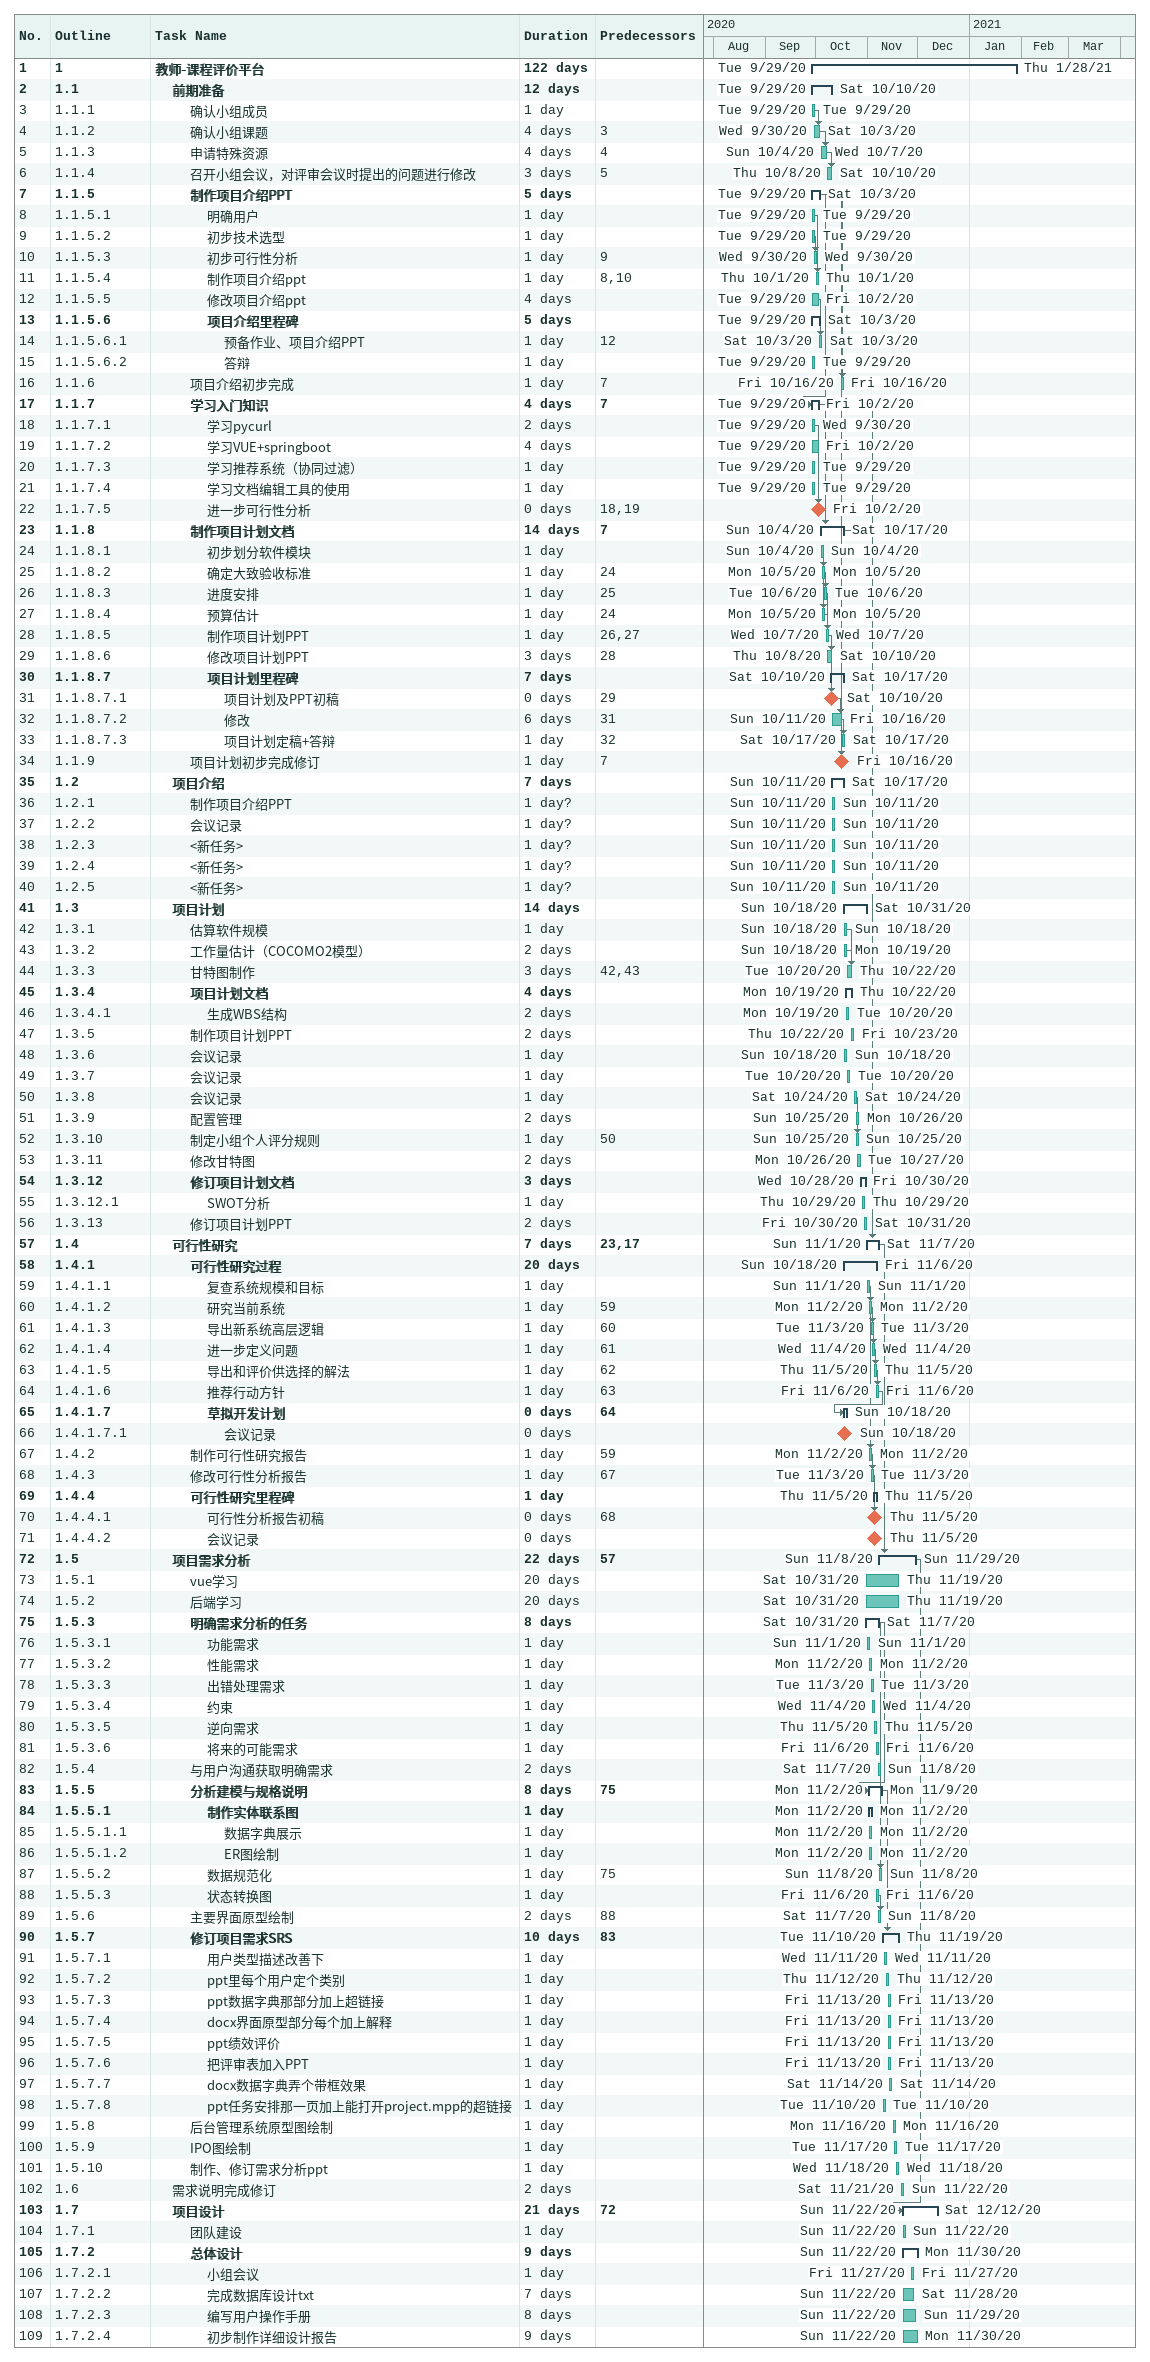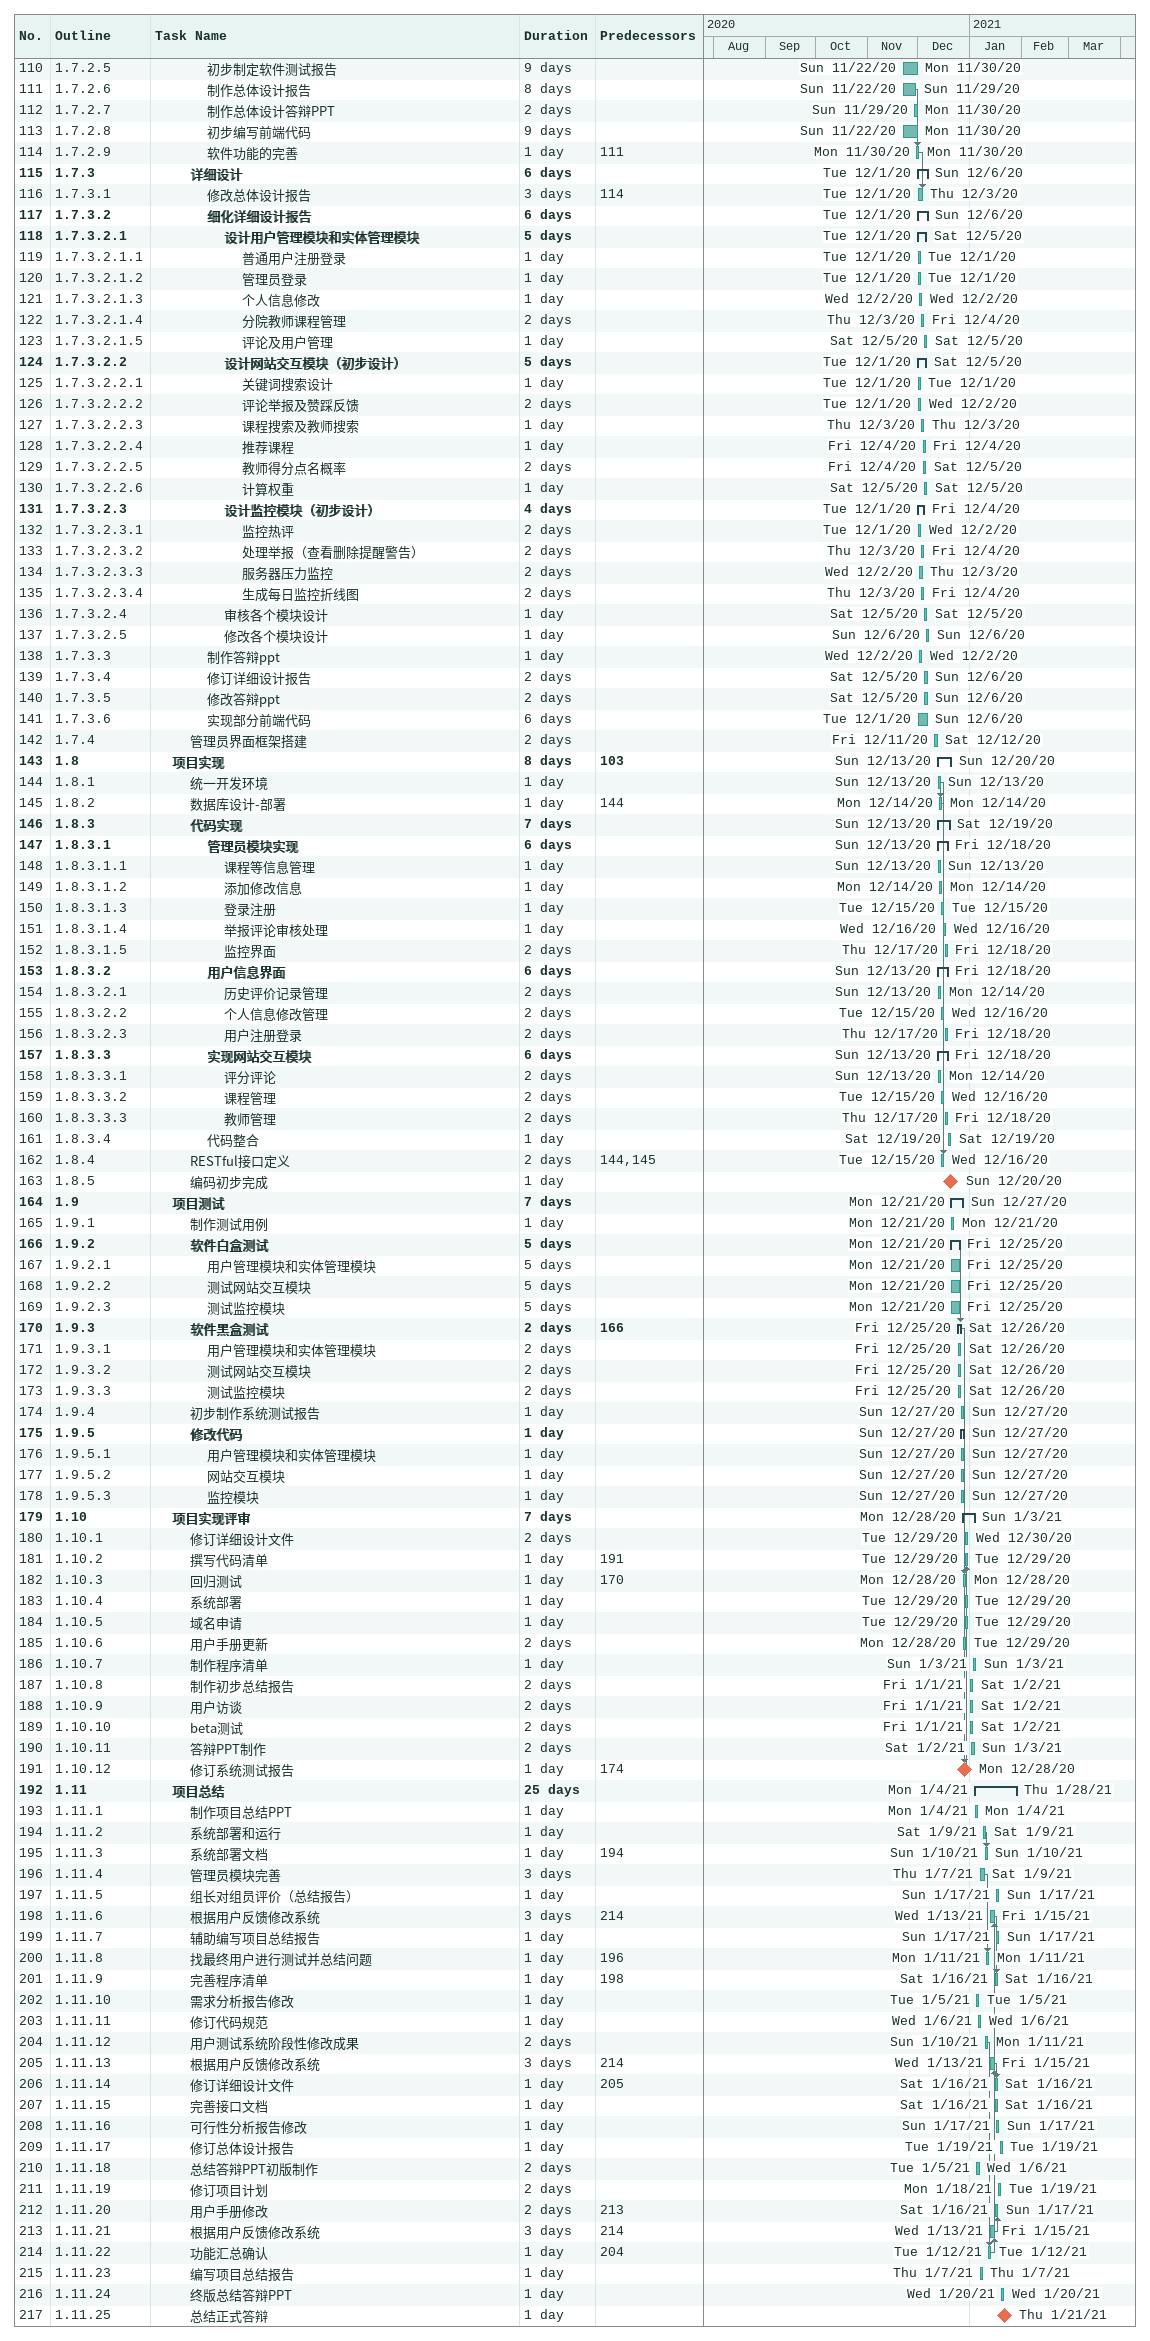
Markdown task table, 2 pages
| ID | WBS | Task | Duration | Start | Finish | Predecessors |
|---|---|---|---|---|---|---|
| 1 | 1 | **教师-课程评价平台** | 122d | 2020-09-29 | 2021-01-28 |  |
| 2 | 1.1 | **前期准备** | 12d | 2020-09-29 | 2020-10-10 |  |
| 3 | 1.1.1 | 确认小组成员 | 1d | 2020-09-29 | 2020-09-29 |  |
| 4 | 1.1.2 | 确认小组课题 | 4d | 2020-09-30 | 2020-10-03 | 3 |
| 5 | 1.1.3 | 申请特殊资源 | 4d | 2020-10-04 | 2020-10-07 | 4 |
| 6 | 1.1.4 | 召开小组会议，对评审会议时提出的问题进行修改 | 3d | 2020-10-08 | 2020-10-10 | 5 |
| 7 | 1.1.5 | **制作项目介绍PPT** | 5d | 2020-09-29 | 2020-10-03 |  |
| 8 | 1.1.5.1 | 明确用户 | 1d | 2020-09-29 | 2020-09-29 |  |
| 9 | 1.1.5.2 | 初步技术选型 | 1d | 2020-09-29 | 2020-09-29 |  |
| 10 | 1.1.5.3 | 初步可行性分析 | 1d | 2020-09-30 | 2020-09-30 | 9 |
| 11 | 1.1.5.4 | 制作项目介绍ppt | 1d | 2020-10-01 | 2020-10-01 | 8, 10 |
| 12 | 1.1.5.5 | 修改项目介绍ppt | 4d | 2020-09-29 | 2020-10-02 |  |
| 13 | 1.1.5.6 | **项目介绍里程碑** | 5d | 2020-09-29 | 2020-10-03 |  |
| 14 | 1.1.5.6.1 | 预备作业、项目介绍PPT | 1d | 2020-10-03 | 2020-10-03 | 12 |
| 15 | 1.1.5.6.2 | 答辩 | 1d | 2020-09-29 | 2020-09-29 |  |
| 16 | 1.1.6 | 项目介绍初步完成 | 1d | 2020-10-16 | 2020-10-16 | 7 |
| 17 | 1.1.7 | **学习入门知识** | 4d | 2020-09-29 | 2020-10-02 | 7 |
| 18 | 1.1.7.1 | 学习pycurl | 2d | 2020-09-29 | 2020-09-30 |  |
| 19 | 1.1.7.2 | 学习VUE+springboot | 4d | 2020-09-29 | 2020-10-02 |  |
| 20 | 1.1.7.3 | 学习推荐系统（协同过滤） | 1d | 2020-09-29 | 2020-09-29 |  |
| 21 | 1.1.7.4 | 学习文档编辑工具的使用 | 1d | 2020-09-29 | 2020-09-29 |  |
| 22 | 1.1.7.5 | 进一步可行性分析 | 0d | 2020-10-02 | 2020-10-02 | 18, 19 |
| 23 | 1.1.8 | **制作项目计划文档** | 14d | 2020-10-04 | 2020-10-17 | 7 |
| 24 | 1.1.8.1 | 初步划分软件模块 | 1d | 2020-10-04 | 2020-10-04 |  |
| 25 | 1.1.8.2 | 确定大致验收标准 | 1d | 2020-10-05 | 2020-10-05 | 24 |
| 26 | 1.1.8.3 | 进度安排 | 1d | 2020-10-06 | 2020-10-06 | 25 |
| 27 | 1.1.8.4 | 预算估计 | 1d | 2020-10-05 | 2020-10-05 | 24 |
| 28 | 1.1.8.5 | 制作项目计划PPT | 1d | 2020-10-07 | 2020-10-07 | 26, 27 |
| 29 | 1.1.8.6 | 修改项目计划PPT | 3d | 2020-10-08 | 2020-10-10 | 28 |
| 30 | 1.1.8.7 | **项目计划里程碑** | 7d | 2020-10-10 | 2020-10-17 |  |
| 31 | 1.1.8.7.1 | 项目计划及PPT初稿 | 0d | 2020-10-10 | 2020-10-10 | 29 |
| 32 | 1.1.8.7.2 | 修改 | 6d | 2020-10-11 | 2020-10-16 | 31 |
| 33 | 1.1.8.7.3 | 项目计划定稿+答辩 | 1d | 2020-10-17 | 2020-10-17 | 32 |
| 34 | 1.1.9 | 项目计划初步完成修订 | 1d | 2020-10-16 | 2020-10-16 | 7 |
| 35 | 1.2 | **项目介绍** | 7d | 2020-10-11 | 2020-10-17 |  |
| 36 | 1.2.1 | 制作项目介绍PPT | 1d? | 2020-10-11 | 2020-10-11 |  |
| 37 | 1.2.2 | 会议记录 | 1d? | 2020-10-11 | 2020-10-11 |  |
| 38 | 1.2.3 | <新任务> | 1d? | 2020-10-11 | 2020-10-11 |  |
| 39 | 1.2.4 | <新任务> | 1d? | 2020-10-11 | 2020-10-11 |  |
| 40 | 1.2.5 | <新任务> | 1d? | 2020-10-11 | 2020-10-11 |  |
| 41 | 1.3 | **项目计划** | 14d | 2020-10-18 | 2020-10-31 |  |
| 42 | 1.3.1 | 估算软件规模 | 1d | 2020-10-18 | 2020-10-18 |  |
| 43 | 1.3.2 | 工作量估计（COCOMO2模型） | 2d | 2020-10-18 | 2020-10-19 |  |
| 44 | 1.3.3 | 甘特图制作 | 3d | 2020-10-20 | 2020-10-22 | 42, 43 |
| 45 | 1.3.4 | **项目计划文档** | 4d | 2020-10-19 | 2020-10-22 |  |
| 46 | 1.3.4.1 | 生成WBS结构 | 2d | 2020-10-19 | 2020-10-20 |  |
| 47 | 1.3.5 | 制作项目计划PPT | 2d | 2020-10-22 | 2020-10-23 |  |
| 48 | 1.3.6 | 会议记录 | 1d | 2020-10-18 | 2020-10-18 |  |
| 49 | 1.3.7 | 会议记录 | 1d | 2020-10-20 | 2020-10-20 |  |
| 50 | 1.3.8 | 会议记录 | 1d | 2020-10-24 | 2020-10-24 |  |
| 51 | 1.3.9 | 配置管理 | 2d | 2020-10-25 | 2020-10-26 |  |
| 52 | 1.3.10 | 制定小组个人评分规则 | 1d | 2020-10-25 | 2020-10-25 | 50 |
| 53 | 1.3.11 | 修改甘特图 | 2d | 2020-10-26 | 2020-10-27 |  |
| 54 | 1.3.12 | **修订项目计划文档** | 3d | 2020-10-28 | 2020-10-30 |  |
| 55 | 1.3.12.1 | SWOT分析 | 1d | 2020-10-29 | 2020-10-29 |  |
| 56 | 1.3.13 | 修订项目计划PPT | 2d | 2020-10-30 | 2020-10-31 |  |
| 57 | 1.4 | **可行性研究** | 7d | 2020-11-01 | 2020-11-07 | 23, 17 |
| 58 | 1.4.1 | **可行性研究过程** | 20d | 2020-10-18 | 2020-11-06 |  |
| 59 | 1.4.1.1 | 复查系统规模和目标 | 1d | 2020-11-01 | 2020-11-01 |  |
| 60 | 1.4.1.2 | 研究当前系统 | 1d | 2020-11-02 | 2020-11-02 | 59 |
| 61 | 1.4.1.3 | 导出新系统高层逻辑 | 1d | 2020-11-03 | 2020-11-03 | 60 |
| 62 | 1.4.1.4 | 进一步定义问题 | 1d | 2020-11-04 | 2020-11-04 | 61 |
| 63 | 1.4.1.5 | 导出和评价供选择的解法 | 1d | 2020-11-05 | 2020-11-05 | 62 |
| 64 | 1.4.1.6 | 推荐行动方针 | 1d | 2020-11-06 | 2020-11-06 | 63 |
| 65 | 1.4.1.7 | **草拟开发计划** | 0d | 2020-10-18 | 2020-10-18 | 64 |
| 66 | 1.4.1.7.1 | 会议记录 | 0d | 2020-10-18 | 2020-10-18 |  |
| 67 | 1.4.2 | 制作可行性研究报告 | 1d | 2020-11-02 | 2020-11-02 | 59 |
| 68 | 1.4.3 | 修改可行性分析报告 | 1d | 2020-11-03 | 2020-11-03 | 67 |
| 69 | 1.4.4 | **可行性研究里程碑** | 1d | 2020-11-05 | 2020-11-05 |  |
| 70 | 1.4.4.1 | 可行性分析报告初稿 | 0d | 2020-11-05 | 2020-11-05 | 68 |
| 71 | 1.4.4.2 | 会议记录 | 0d | 2020-11-05 | 2020-11-05 |  |
| 72 | 1.5 | **项目需求分析** | 22d | 2020-11-08 | 2020-11-29 | 57 |
| 73 | 1.5.1 | vue学习 | 20d | 2020-10-31 | 2020-11-19 |  |
| 74 | 1.5.2 | 后端学习 | 20d | 2020-10-31 | 2020-11-19 |  |
| 75 | 1.5.3 | **明确需求分析的任务** | 8d | 2020-10-31 | 2020-11-07 |  |
| 76 | 1.5.3.1 | 功能需求 | 1d | 2020-11-01 | 2020-11-01 |  |
| 77 | 1.5.3.2 | 性能需求 | 1d | 2020-11-02 | 2020-11-02 |  |
| 78 | 1.5.3.3 | 出错处理需求 | 1d | 2020-11-03 | 2020-11-03 |  |
| 79 | 1.5.3.4 | 约束 | 1d | 2020-11-04 | 2020-11-04 |  |
| 80 | 1.5.3.5 | 逆向需求 | 1d | 2020-11-05 | 2020-11-05 |  |
| 81 | 1.5.3.6 | 将来的可能需求 | 1d | 2020-11-06 | 2020-11-06 |  |
| 82 | 1.5.4 | 与用户沟通获取明确需求 | 2d | 2020-11-07 | 2020-11-08 |  |
| 83 | 1.5.5 | **分析建模与规格说明** | 8d | 2020-11-02 | 2020-11-09 | 75 |
| 84 | 1.5.5.1 | **制作实体联系图** | 1d | 2020-11-02 | 2020-11-02 |  |
| 85 | 1.5.5.1.1 | 数据字典展示 | 1d | 2020-11-02 | 2020-11-02 |  |
| 86 | 1.5.5.1.2 | ER图绘制 | 1d | 2020-11-02 | 2020-11-02 |  |
| 87 | 1.5.5.2 | 数据规范化 | 1d | 2020-11-08 | 2020-11-08 | 75 |
| 88 | 1.5.5.3 | 状态转换图 | 1d | 2020-11-06 | 2020-11-06 |  |
| 89 | 1.5.6 | 主要界面原型绘制 | 2d | 2020-11-07 | 2020-11-08 | 88 |
| 90 | 1.5.7 | **修订项目需求SRS** | 10d | 2020-11-10 | 2020-11-19 | 83 |
| 91 | 1.5.7.1 | 用户类型描述改善下 | 1d | 2020-11-11 | 2020-11-11 |  |
| 92 | 1.5.7.2 | ppt里每个用户定个类别 | 1d | 2020-11-12 | 2020-11-12 |  |
| 93 | 1.5.7.3 | ppt数据字典那部分加上超链接 | 1d | 2020-11-13 | 2020-11-13 |  |
| 94 | 1.5.7.4 | docx界面原型部分每个加上解释 | 1d | 2020-11-13 | 2020-11-13 |  |
| 95 | 1.5.7.5 | ppt绩效评价 | 1d | 2020-11-13 | 2020-11-13 |  |
| 96 | 1.5.7.6 | 把评审表加入PPT | 1d | 2020-11-13 | 2020-11-13 |  |
| 97 | 1.5.7.7 | docx数据字典弄个带框效果 | 1d | 2020-11-14 | 2020-11-14 |  |
| 98 | 1.5.7.8 | ppt任务安排那一页加上能打开project.mpp的超链接 | 1d | 2020-11-10 | 2020-11-10 |  |
| 99 | 1.5.8 | 后台管理系统原型图绘制 | 1d | 2020-11-16 | 2020-11-16 |  |
| 100 | 1.5.9 | IPO图绘制 | 1d | 2020-11-17 | 2020-11-17 |  |
| 101 | 1.5.10 | 制作、修订需求分析ppt | 1d | 2020-11-18 | 2020-11-18 |  |
| 102 | 1.6 | 需求说明完成修订 | 2d | 2020-11-21 | 2020-11-22 |  |
| 103 | 1.7 | **项目设计** | 21d | 2020-11-22 | 2020-12-12 | 72 |
| 104 | 1.7.1 | 团队建设 | 1d | 2020-11-22 | 2020-11-22 |  |
| 105 | 1.7.2 | **总体设计** | 9d | 2020-11-22 | 2020-11-30 |  |
| 106 | 1.7.2.1 | 小组会议 | 1d | 2020-11-27 | 2020-11-27 |  |
| 107 | 1.7.2.2 | 完成数据库设计txt | 7d | 2020-11-22 | 2020-11-28 |  |
| 108 | 1.7.2.3 | 编写用户操作手册 | 8d | 2020-11-22 | 2020-11-29 |  |
| 109 | 1.7.2.4 | 初步制作详细设计报告 | 9d | 2020-11-22 | 2020-11-30 |  |
| 110 | 1.7.2.5 | 初步制定软件测试报告 | 9d | 2020-11-22 | 2020-11-30 |  |
| 111 | 1.7.2.6 | 制作总体设计报告 | 8d | 2020-11-22 | 2020-11-29 |  |
| 112 | 1.7.2.7 | 制作总体设计答辩PPT | 2d | 2020-11-29 | 2020-11-30 |  |
| 113 | 1.7.2.8 | 初步编写前端代码 | 9d | 2020-11-22 | 2020-11-30 |  |
| 114 | 1.7.2.9 | 软件功能的完善 | 1d | 2020-11-30 | 2020-11-30 | 111 |
| 115 | 1.7.3 | **详细设计** | 6d | 2020-12-01 | 2020-12-06 |  |
| 116 | 1.7.3.1 | 修改总体设计报告 | 3d | 2020-12-01 | 2020-12-03 | 114 |
| 117 | 1.7.3.2 | **细化详细设计报告** | 6d | 2020-12-01 | 2020-12-06 |  |
| 118 | 1.7.3.2.1 | **设计用户管理模块和实体管理模块** | 5d | 2020-12-01 | 2020-12-05 |  |
| 119 | 1.7.3.2.1.1 | 普通用户注册登录 | 1d | 2020-12-01 | 2020-12-01 |  |
| 120 | 1.7.3.2.1.2 | 管理员登录 | 1d | 2020-12-01 | 2020-12-01 |  |
| 121 | 1.7.3.2.1.3 | 个人信息修改 | 1d | 2020-12-02 | 2020-12-02 |  |
| 122 | 1.7.3.2.1.4 | 分院教师课程管理 | 2d | 2020-12-03 | 2020-12-04 |  |
| 123 | 1.7.3.2.1.5 | 评论及用户管理 | 1d | 2020-12-05 | 2020-12-05 |  |
| 124 | 1.7.3.2.2 | **设计网站交互模块（初步设计）** | 5d | 2020-12-01 | 2020-12-05 |  |
| 125 | 1.7.3.2.2.1 | 关键词搜索设计 | 1d | 2020-12-01 | 2020-12-01 |  |
| 126 | 1.7.3.2.2.2 | 评论举报及赞踩反馈 | 2d | 2020-12-01 | 2020-12-02 |  |
| 127 | 1.7.3.2.2.3 | 课程搜索及教师搜索 | 1d | 2020-12-03 | 2020-12-03 |  |
| 128 | 1.7.3.2.2.4 | 推荐课程 | 1d | 2020-12-04 | 2020-12-04 |  |
| 129 | 1.7.3.2.2.5 | 教师得分点名概率 | 2d | 2020-12-04 | 2020-12-05 |  |
| 130 | 1.7.3.2.2.6 | 计算权重 | 1d | 2020-12-05 | 2020-12-05 |  |
| 131 | 1.7.3.2.3 | **设计监控模块（初步设计）** | 4d | 2020-12-01 | 2020-12-04 |  |
| 132 | 1.7.3.2.3.1 | 监控热评 | 2d | 2020-12-01 | 2020-12-02 |  |
| 133 | 1.7.3.2.3.2 | 处理举报（查看删除提醒警告） | 2d | 2020-12-03 | 2020-12-04 |  |
| 134 | 1.7.3.2.3.3 | 服务器压力监控 | 2d | 2020-12-02 | 2020-12-03 |  |
| 135 | 1.7.3.2.3.4 | 生成每日监控折线图 | 2d | 2020-12-03 | 2020-12-04 |  |
| 136 | 1.7.3.2.4 | 审核各个模块设计 | 1d | 2020-12-05 | 2020-12-05 |  |
| 137 | 1.7.3.2.5 | 修改各个模块设计 | 1d | 2020-12-06 | 2020-12-06 |  |
| 138 | 1.7.3.3 | 制作答辩ppt | 1d | 2020-12-02 | 2020-12-02 |  |
| 139 | 1.7.3.4 | 修订详细设计报告 | 2d | 2020-12-05 | 2020-12-06 |  |
| 140 | 1.7.3.5 | 修改答辩ppt | 2d | 2020-12-05 | 2020-12-06 |  |
| 141 | 1.7.3.6 | 实现部分前端代码 | 6d | 2020-12-01 | 2020-12-06 |  |
| 142 | 1.7.4 | 管理员界面框架搭建 | 2d | 2020-12-11 | 2020-12-12 |  |
| 143 | 1.8 | **项目实现** | 8d | 2020-12-13 | 2020-12-20 | 103 |
| 144 | 1.8.1 | 统一开发环境 | 1d | 2020-12-13 | 2020-12-13 |  |
| 145 | 1.8.2 | 数据库设计-部署 | 1d | 2020-12-14 | 2020-12-14 | 144 |
| 146 | 1.8.3 | **代码实现** | 7d | 2020-12-13 | 2020-12-19 |  |
| 147 | 1.8.3.1 | **管理员模块实现** | 6d | 2020-12-13 | 2020-12-18 |  |
| 148 | 1.8.3.1.1 | 课程等信息管理 | 1d | 2020-12-13 | 2020-12-13 |  |
| 149 | 1.8.3.1.2 | 添加修改信息 | 1d | 2020-12-14 | 2020-12-14 |  |
| 150 | 1.8.3.1.3 | 登录注册 | 1d | 2020-12-15 | 2020-12-15 |  |
| 151 | 1.8.3.1.4 | 举报评论审核处理 | 1d | 2020-12-16 | 2020-12-16 |  |
| 152 | 1.8.3.1.5 | 监控界面 | 2d | 2020-12-17 | 2020-12-18 |  |
| 153 | 1.8.3.2 | **用户信息界面** | 6d | 2020-12-13 | 2020-12-18 |  |
| 154 | 1.8.3.2.1 | 历史评价记录管理 | 2d | 2020-12-13 | 2020-12-14 |  |
| 155 | 1.8.3.2.2 | 个人信息修改管理 | 2d | 2020-12-15 | 2020-12-16 |  |
| 156 | 1.8.3.2.3 | 用户注册登录 | 2d | 2020-12-17 | 2020-12-18 |  |
| 157 | 1.8.3.3 | **实现网站交互模块** | 6d | 2020-12-13 | 2020-12-18 |  |
| 158 | 1.8.3.3.1 | 评分评论 | 2d | 2020-12-13 | 2020-12-14 |  |
| 159 | 1.8.3.3.2 | 课程管理 | 2d | 2020-12-15 | 2020-12-16 |  |
| 160 | 1.8.3.3.3 | 教师管理 | 2d | 2020-12-17 | 2020-12-18 |  |
| 161 | 1.8.3.4 | 代码整合 | 1d | 2020-12-19 | 2020-12-19 |  |
| 162 | 1.8.4 | RESTful接口定义 | 2d | 2020-12-15 | 2020-12-16 | 144, 145 |
| 163 | 1.8.5 | 编码初步完成 | 1d | 2020-12-20 | 2020-12-20 |  |
| 164 | 1.9 | **项目测试** | 7d | 2020-12-21 | 2020-12-27 |  |
| 165 | 1.9.1 | 制作测试用例 | 1d | 2020-12-21 | 2020-12-21 |  |
| 166 | 1.9.2 | **软件白盒测试** | 5d | 2020-12-21 | 2020-12-25 |  |
| 167 | 1.9.2.1 | 用户管理模块和实体管理模块 | 5d | 2020-12-21 | 2020-12-25 |  |
| 168 | 1.9.2.2 | 测试网站交互模块 | 5d | 2020-12-21 | 2020-12-25 |  |
| 169 | 1.9.2.3 | 测试监控模块 | 5d | 2020-12-21 | 2020-12-25 |  |
| 170 | 1.9.3 | **软件黑盒测试** | 2d | 2020-12-25 | 2020-12-26 | 166 |
| 171 | 1.9.3.1 | 用户管理模块和实体管理模块 | 2d | 2020-12-25 | 2020-12-26 |  |
| 172 | 1.9.3.2 | 测试网站交互模块 | 2d | 2020-12-25 | 2020-12-26 |  |
| 173 | 1.9.3.3 | 测试监控模块 | 2d | 2020-12-25 | 2020-12-26 |  |
| 174 | 1.9.4 | 初步制作系统测试报告 | 1d | 2020-12-27 | 2020-12-27 |  |
| 175 | 1.9.5 | **修改代码** | 1d | 2020-12-27 | 2020-12-27 |  |
| 176 | 1.9.5.1 | 用户管理模块和实体管理模块 | 1d | 2020-12-27 | 2020-12-27 |  |
| 177 | 1.9.5.2 | 网站交互模块 | 1d | 2020-12-27 | 2020-12-27 |  |
| 178 | 1.9.5.3 | 监控模块 | 1d | 2020-12-27 | 2020-12-27 |  |
| 179 | 1.10 | **项目实现评审** | 7d | 2020-12-28 | 2021-01-03 |  |
| 180 | 1.10.1 | 修订详细设计文件 | 2d | 2020-12-29 | 2020-12-30 |  |
| 181 | 1.10.2 | 撰写代码清单 | 1d | 2020-12-29 | 2020-12-29 | 191 |
| 182 | 1.10.3 | 回归测试 | 1d | 2020-12-28 | 2020-12-28 | 170 |
| 183 | 1.10.4 | 系统部署 | 1d | 2020-12-29 | 2020-12-29 |  |
| 184 | 1.10.5 | 域名申请 | 1d | 2020-12-29 | 2020-12-29 |  |
| 185 | 1.10.6 | 用户手册更新 | 2d | 2020-12-28 | 2020-12-29 |  |
| 186 | 1.10.7 | 制作程序清单 | 1d | 2021-01-03 | 2021-01-03 |  |
| 187 | 1.10.8 | 制作初步总结报告 | 2d | 2021-01-01 | 2021-01-02 |  |
| 188 | 1.10.9 | 用户访谈 | 2d | 2021-01-01 | 2021-01-02 |  |
| 189 | 1.10.10 | beta测试 | 2d | 2021-01-01 | 2021-01-02 |  |
| 190 | 1.10.11 | 答辩PPT制作 | 2d | 2021-01-02 | 2021-01-03 |  |
| 191 | 1.10.12 | 修订系统测试报告 | 1d | 2020-12-28 | 2020-12-28 | 174 |
| 192 | 1.11 | **项目总结** | 25d | 2021-01-04 | 2021-01-28 |  |
| 193 | 1.11.1 | 制作项目总结PPT | 1d | 2021-01-04 | 2021-01-04 |  |
| 194 | 1.11.2 | 系统部署和运行 | 1d | 2021-01-09 | 2021-01-09 |  |
| 195 | 1.11.3 | 系统部署文档 | 1d | 2021-01-10 | 2021-01-10 | 194 |
| 196 | 1.11.4 | 管理员模块完善 | 3d | 2021-01-07 | 2021-01-09 |  |
| 197 | 1.11.5 | 组长对组员评价（总结报告） | 1d | 2021-01-17 | 2021-01-17 |  |
| 198 | 1.11.6 | 根据用户反馈修改系统 | 3d | 2021-01-13 | 2021-01-15 | 214 |
| 199 | 1.11.7 | 辅助编写项目总结报告 | 1d | 2021-01-17 | 2021-01-17 |  |
| 200 | 1.11.8 | 找最终用户进行测试并总结问题 | 1d | 2021-01-11 | 2021-01-11 | 196 |
| 201 | 1.11.9 | 完善程序清单 | 1d | 2021-01-16 | 2021-01-16 | 198 |
| 202 | 1.11.10 | 需求分析报告修改 | 1d | 2021-01-05 | 2021-01-05 |  |
| 203 | 1.11.11 | 修订代码规范 | 1d | 2021-01-06 | 2021-01-06 |  |
| 204 | 1.11.12 | 用户测试系统阶段性修改成果 | 2d | 2021-01-10 | 2021-01-11 |  |
| 205 | 1.11.13 | 根据用户反馈修改系统 | 3d | 2021-01-13 | 2021-01-15 | 214 |
| 206 | 1.11.14 | 修订详细设计文件 | 1d | 2021-01-16 | 2021-01-16 | 205 |
| 207 | 1.11.15 | 完善接口文档 | 1d | 2021-01-16 | 2021-01-16 |  |
| 208 | 1.11.16 | 可行性分析报告修改 | 1d | 2021-01-17 | 2021-01-17 |  |
| 209 | 1.11.17 | 修订总体设计报告 | 1d | 2021-01-19 | 2021-01-19 |  |
| 210 | 1.11.18 | 总结答辩PPT初版制作 | 2d | 2021-01-05 | 2021-01-06 |  |
| 211 | 1.11.19 | 修订项目计划 | 2d | 2021-01-18 | 2021-01-19 |  |
| 212 | 1.11.20 | 用户手册修改 | 2d | 2021-01-16 | 2021-01-17 | 213 |
| 213 | 1.11.21 | 根据用户反馈修改系统 | 3d | 2021-01-13 | 2021-01-15 | 214 |
| 214 | 1.11.22 | 功能汇总确认 | 1d | 2021-01-12 | 2021-01-12 | 204 |
| 215 | 1.11.23 | 编写项目总结报告 | 1d | 2021-01-07 | 2021-01-07 |  |
| 216 | 1.11.24 | 终版总结答辩PPT | 1d | 2021-01-20 | 2021-01-20 |  |
| 217 | 1.11.25 | 总结正式答辩 | 1d | 2021-01-21 | 2021-01-21 |  |
